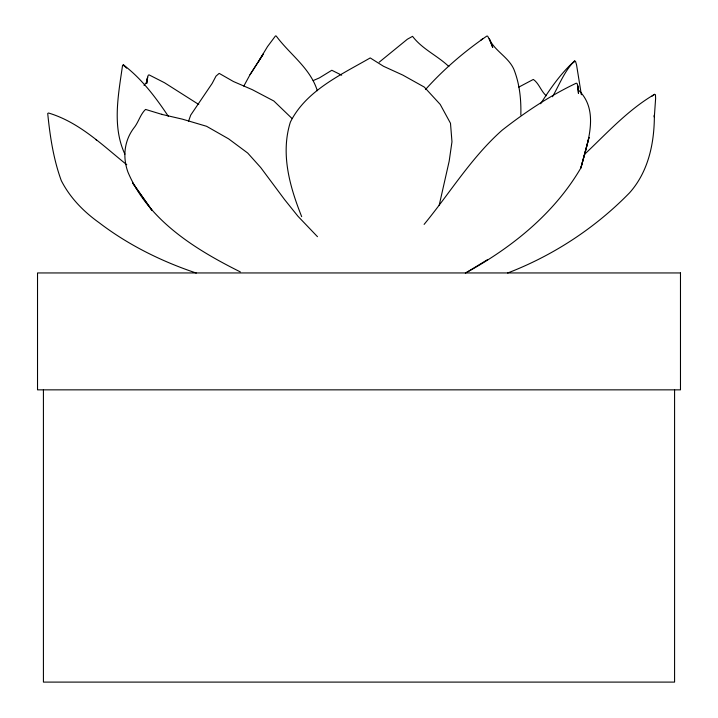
<?xml version="1.0" encoding="UTF-8"?>
<svg xmlns="http://www.w3.org/2000/svg" width="718" height="718" viewBox="0 0 718 718"><rect width="100%" height="100%" fill="white"/><g stroke="black" fill="none" stroke-linecap="round" stroke-linejoin="round"><path stroke-width="1.08" d="M146.634 83.405L147.028 79.24L148.267 75.184L149.084 74.887L164.512 82.741L198.751 104.478M146.732 83.432L147.63 77.239L146.759 82.04L144.022 85.334M439.201 205.231L449.181 161.164L451.972 141.769L450.491 123.272L440.215 104.424L424.284 87.075L402.816 75.094L383.466 66.253L370.219 57.925C341.023 74.762 306.065 90.549 290.359 122.123C280.379 153.921 289.812 186.806 301.677 216.639M188.583 121.118L190.71 115.104L212.169 83.414L216.001 76.126L219.178 73.371L233.413 81.511L252.287 89.669L273.854 101.005L291.768 118.246M552.501 96.75C559.43 84.661 564.474 70.929 574.544 61.021L575.477 61.236L576.554 64.88L581.356 94.713M243.797 86.106L250.052 74.645L263.335 53.976L250.052 74.645M573.592 62.708L574.544 61.021C560.911 73.2 550.419 88.431 540.627 103.751M258.659 61.281L267.491 46.625L275.497 35.9L276.25 36.062C289.83 54.451 310.302 68.048 317.311 90.728M424.114 224.393C449.998 192.918 471.403 157.404 502.151 130.182C525.154 112.152 549.835 95.745 576.267 83.189L577.084 83.521L578.161 87.443L578.448 93.376L577.577 85.37L578.134 89.777C600.221 110.419 587.378 143.232 580.907 167.886C554.368 213.372 512.122 247.387 466.449 272.508M425.478 89.562C443.562 69.314 464.456 51.481 486.804 36.088L487.612 36.124L490.035 40.334L492.727 47.451L489.191 38.745C494.496 50.888 508.425 56.928 513.882 69.323C519.661 83.97 521.232 99.407 520.828 115.051M584.784 154.11C606.997 133.126 627.981 109.881 654.556 94.336L655.453 94.731L655.615 98.545L654.322 117.115L654.385 114.97C654.394 142.729 648.632 171.36 629.641 192.729C595.384 227.866 553.425 255.42 507.626 273.019M379.185 62.206L407.375 39.221L412.554 36.34C422.265 49.156 437.343 55.555 448.858 66.532M480.791 40.172L482.675 38.79M652.043 96.14L654.556 94.336M465.354 273.172L487.468 259.692M518.8 87.12L533.33 79.429C539.021 83.387 540.914 91.087 546.218 95.745M313.192 80.569L319.366 77.912L331.815 70.274L341.678 75.193M196.274 273.055C161.64 261.46 128.244 244.964 99.174 222.733C83.602 211.639 70.005 197.746 61.281 180.595C53.41 159.046 50 136.151 47.711 113.453L48.555 113.013C79.294 122.204 102.342 145.144 126.754 164.727M240.324 271.898C195.26 249.406 148.24 220.426 127.948 172.105C122.536 157.332 124.151 141.042 133.665 128.271C138.511 122.545 140.145 114.485 145.557 109.423L162.376 114.539L161.631 114.341L182.39 119.152L206.587 126.296L228.629 138.861L247.701 153.042L260.697 167.509L284.615 199.631L297.997 216.297L317.482 236.689M95.934 139.642L96.589 140.145M126.637 68.129L123.496 64.943L122.572 65.167C118.461 94.426 111.873 126.296 124.905 154.182M168.362 116.352C155.725 97.406 141.787 78.827 123.496 64.943L124.519 66.586M674.579 389.847L674.579 682.1L43.421 682.1L43.421 389.847M589.002 137.47L580.907 167.886L589.002 137.47M680.476 272.948L37.524 272.948L37.524 389.847L680.476 389.847L680.476 272.948M151.812 210.087L132.552 182.839L151.812 210.087"/></g></svg>
